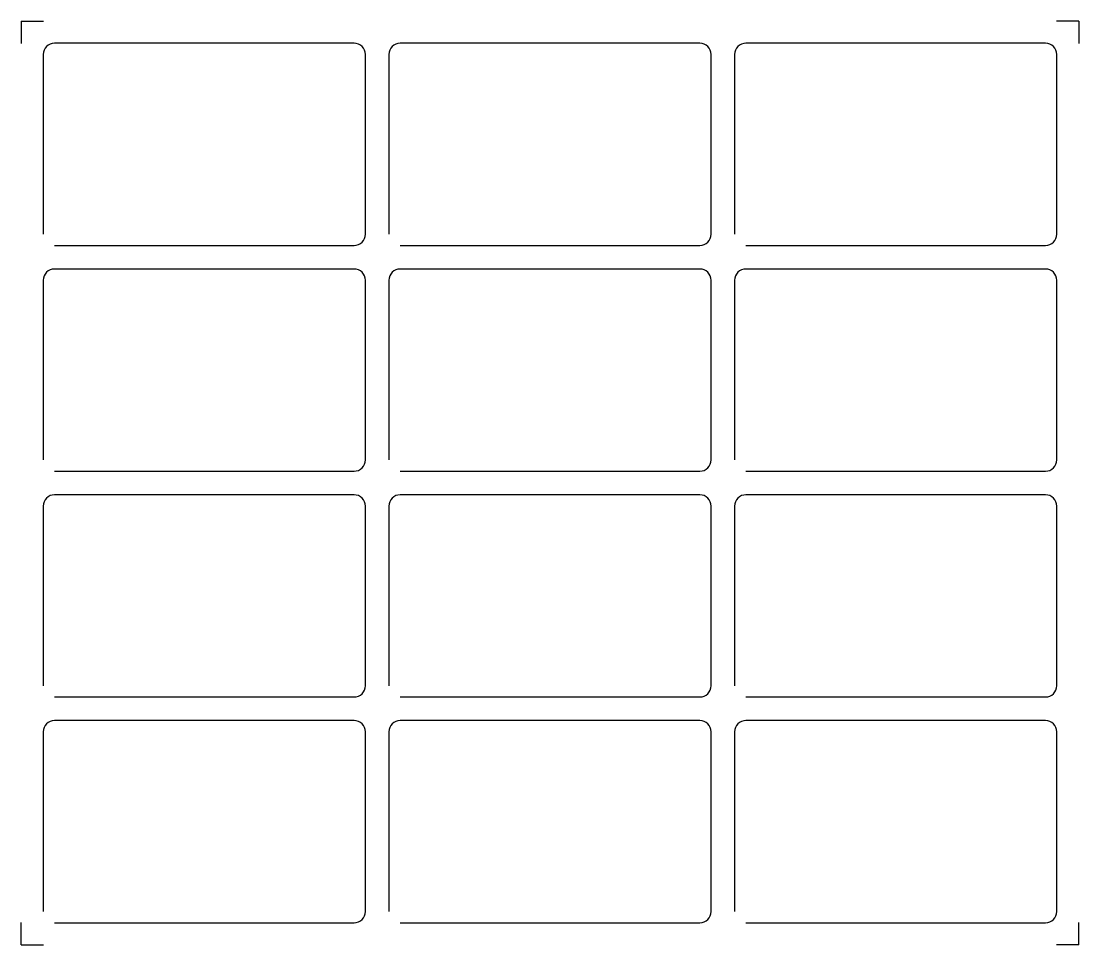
# Model space of a CAD drawing. Header units: millimetres. Extents: x 0 to 282, y 0 to 247.
import ezdxf

# ---------------------------------------------------------------- set-up
doc = ezdxf.new("R2010")
doc.units = ezdxf.units.MM

msp = doc.modelspace()

# ---------------------------------------------------------------- linework, layer by layer
at = {"layer": 'CUT'}
for points in [[(8.9, 186.8), (88.9, 186.8, 0.414214), (91.9, 189.8), (91.9, 237.8, 0.414214), (88.9, 240.8), (8.9, 240.8, 0.414214), (5.9, 237.8), (5.9, 189.8, 0.414214)], [(101.2, 186.8), (181.2, 186.8, 0.414214), (184.2, 189.8), (184.2, 237.8, 0.414214), (181.2, 240.8), (101.2, 240.8, 0.414214), (98.2, 237.8), (98.2, 189.8, 0.414214)], [(193.5, 186.8), (273.5, 186.8, 0.414214), (276.5, 189.8), (276.5, 237.8, 0.414214), (273.5, 240.8), (193.5, 240.8, 0.414214), (190.5, 237.8), (190.5, 189.8, 0.414214)], [(8.9, 126.5), (88.9, 126.5, 0.414214), (91.9, 129.5), (91.9, 177.5, 0.414214), (88.9, 180.5), (8.9, 180.5, 0.414214), (5.9, 177.5), (5.9, 129.5, 0.414214)], [(101.2, 126.5), (181.2, 126.5, 0.414214), (184.2, 129.5), (184.2, 177.5, 0.414214), (181.2, 180.5), (101.2, 180.5, 0.414214), (98.2, 177.5), (98.2, 129.5, 0.414214)], [(193.5, 126.5), (273.5, 126.5, 0.414214), (276.5, 129.5), (276.5, 177.5, 0.414214), (273.5, 180.5), (193.5, 180.5, 0.414214), (190.5, 177.5), (190.5, 129.5, 0.414214)], [(8.9, 66.2), (88.9, 66.2, 0.414214), (91.9, 69.2), (91.9, 117.2, 0.414214), (88.9, 120.2), (8.9, 120.2, 0.414214), (5.9, 117.2), (5.9, 69.2, 0.414214)], [(101.2, 66.2), (181.2, 66.2, 0.414214), (184.2, 69.2), (184.2, 117.2, 0.414214), (181.2, 120.2), (101.2, 120.2, 0.414214), (98.2, 117.2), (98.2, 69.2, 0.414214)], [(193.5, 66.2), (273.5, 66.2, 0.414214), (276.5, 69.2), (276.5, 117.2, 0.414214), (273.5, 120.2), (193.5, 120.2, 0.414214), (190.5, 117.2), (190.5, 69.2, 0.414214)], [(8.9, 5.9), (88.9, 5.9, 0.414214), (91.9, 8.9), (91.9, 56.9, 0.414214), (88.9, 59.9), (8.9, 59.9, 0.414214), (5.9, 56.9), (5.9, 8.9, 0.414214)], [(101.2, 5.9), (181.2, 5.9, 0.414214), (184.2, 8.9), (184.2, 56.9, 0.414214), (181.2, 59.9), (101.2, 59.9, 0.414214), (98.2, 56.9), (98.2, 8.9, 0.414214)], [(193.5, 5.9), (273.5, 5.9, 0.414214), (276.5, 8.9), (276.5, 56.9, 0.414214), (273.5, 59.9), (193.5, 59.9, 0.414214), (190.5, 56.9), (190.5, 8.9, 0.414214)]]:
    msp.add_lwpolyline(points, format="xyb", dxfattribs=at)
at = {"layer": 'REG'}
for p, q in [((0, 246.7), (6, 246.7)), ((0, 246.7), (0, 240.7)), ((282.4, 246.7), (276.4, 246.7)), ((282.4, 246.7), (282.4, 240.7)), ((0, 0), (0, 6)), ((282.4, 0), (282.4, 6)), ((0, 0), (6, 0)), ((282.4, 0), (276.4, 0))]:
    msp.add_line(p, q, dxfattribs=at)

doc.saveas('drawing.dxf')
